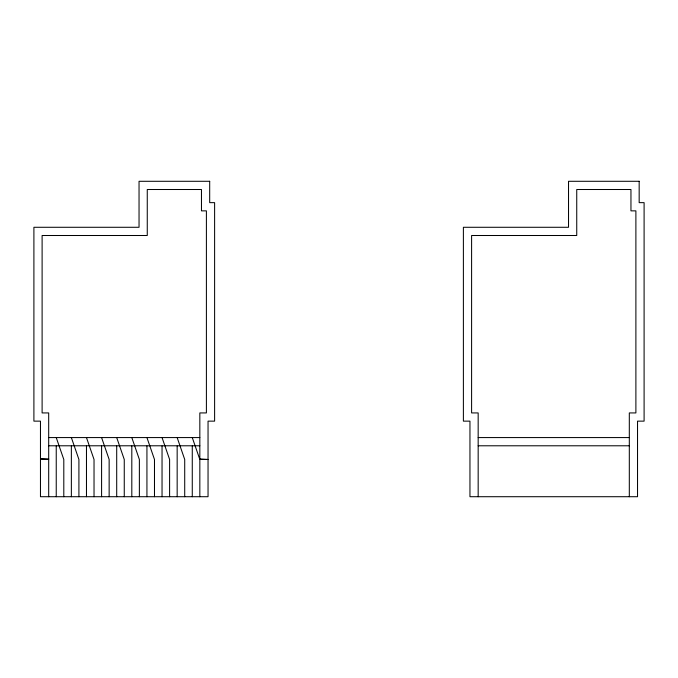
<?xml version="1.0" encoding="UTF-8"?>
<svg xmlns="http://www.w3.org/2000/svg" width="678" height="678" viewBox="0 0 678 678"><rect width="100%" height="100%" fill="white"/><g stroke="black" fill="none" stroke-linecap="round" stroke-linejoin="round"><path stroke-width="1.02" d="M48.689 437.573L199.832 437.573M478.168 437.573L629.311 437.573M48.689 445.785L199.832 445.785M478.168 445.785L629.311 445.785M48.689 458.955L40.468 458.93L48.689 459.481M199.832 458.93L208.044 459.481L199.832 459.472L192.272 437.573M177.161 437.573L184.713 459.481L184.713 496.711M162.042 437.573L169.602 459.481L169.602 496.711M146.931 437.573L154.482 459.481L154.482 496.711M131.812 437.573L139.371 459.481L139.371 496.711M116.701 437.573L124.26 459.481L124.26 496.711M101.59 437.573L109.141 459.481L109.141 496.711M86.47 437.573L94.03 459.481L94.03 496.711M71.36 437.573L78.911 459.481L78.911 496.711M56.24 437.573L63.8 459.481L63.8 496.711M629.311 496.711L629.311 412.927L635.888 412.927L635.888 210.858L630.955 210.858L630.955 189.501L576.741 189.501L576.741 235.503L471.6 235.503L471.6 412.927L478.168 412.927L478.168 496.711M199.832 496.711L199.832 412.927L206.4 412.927L206.4 210.858L201.468 210.858L201.468 189.501L147.262 189.501L147.262 235.503L42.112 235.503L42.112 412.927L48.689 412.927L48.689 496.711M192.272 446.022L192.272 496.711M177.161 446.022L177.161 496.711M162.042 446.022L162.042 496.711M146.931 446.022L146.931 496.711M131.812 446.022L131.812 496.711M116.701 446.022L116.701 496.711M101.59 446.022L101.59 496.711M86.47 446.022L86.47 496.711M71.36 446.022L71.36 496.711M56.24 446.022L56.24 496.711M209.688 181.289L139.041 181.289L139.041 227.283L33.9 227.283L33.9 421.14L40.468 421.14L40.468 496.711L208.044 496.711L208.044 421.14L214.612 421.14L214.612 202.646L209.688 202.646L209.688 181.289M639.168 181.289L568.528 181.289L568.528 227.283L463.388 227.283L463.388 421.14L469.956 421.14L469.956 496.711L637.532 496.711L637.532 421.14L644.1 421.14L644.1 202.646L639.168 202.646L639.168 181.289"/></g></svg>
